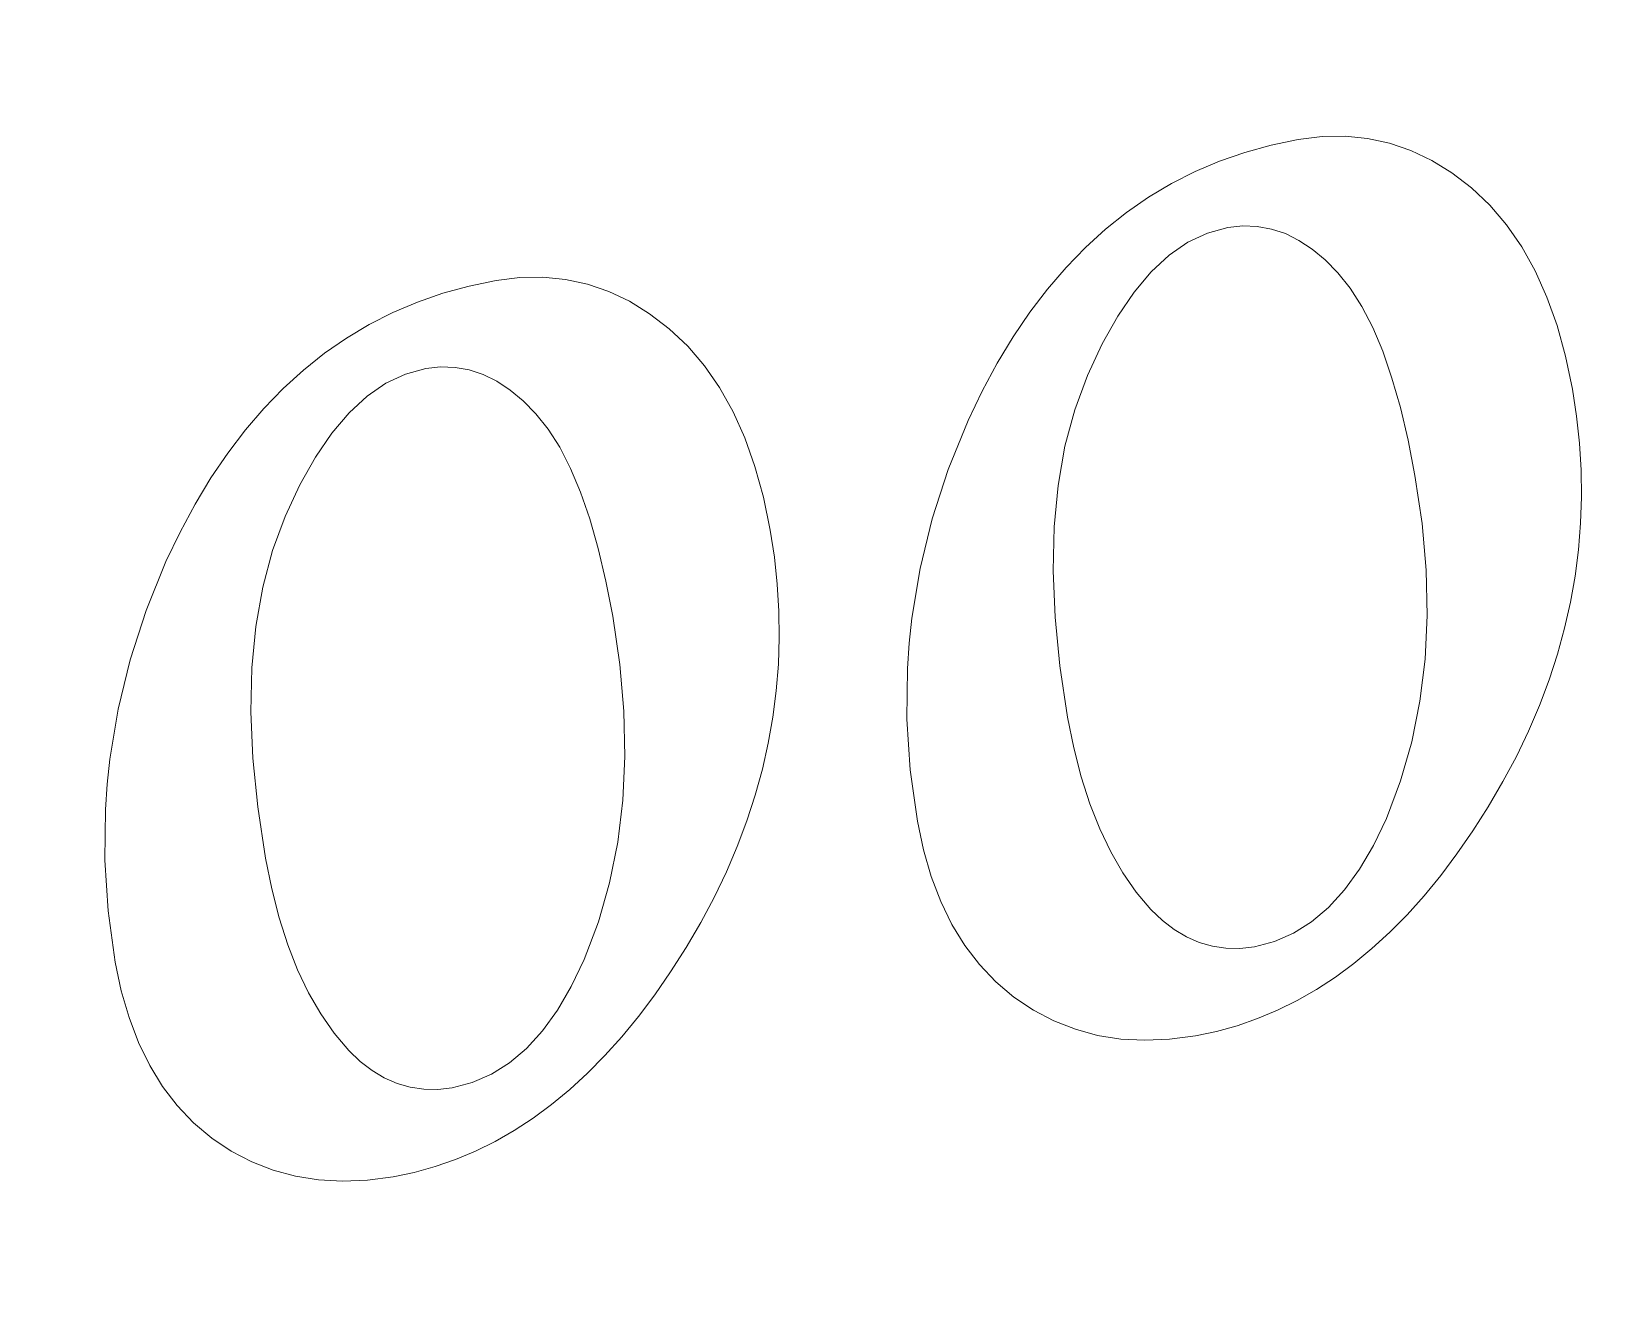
# Model space of a CAD drawing. Header units: millimetres. Extents: x -178 to 178, y -197 to 165.
# Drawn here: x 85.98 to 110.36, y 63.84 to 83.56 of the extents above; entities that cross this region are included whole.
import ezdxf

# ---------------------------------------------------------------- set-up
doc = ezdxf.new("R2010")
doc.units = ezdxf.units.MM
doc.header["$MEASUREMENT"] = 0
doc.layers.add('Calque_par_d_faut', color=7, linetype='Continuous')

msp = doc.modelspace()

# ---------------------------------------------------------------- linework, layer by layer
at = {"layer": 'Calque_par_d_faut', "color": 1, "lineweight": 9}
msp.add_open_spline([(-173.1455, 165.4772), (-174.4725, 165.4763), (-175.7447, 164.9484), (-176.6824, 164.0095), (-176.6824, 164.0095), (-177.6201, 163.0707), (-178.1464, 161.8041), (-178.1455, 160.4772), (-178.1455, 160.4772), (-178.1455, 160.4772), (-178.1455, -24.5228), (-178.1455, -24.5228), (-178.1455, -24.5228), (-178.1447, -25.8498), (-177.6168, -27.122), (-176.6779, -28.0597), (-176.6779, -28.0597), (-175.7391, -28.9974), (-174.4725, -29.5237), (-173.1455, -29.5228), (-173.1455, -29.5228), (-173.1455, -29.5228), (172.4975, -29.5228), (172.4975, -29.5228), (172.4975, -29.5228), (173.8245, -29.522), (175.0967, -28.9941), (176.0344, -28.0552), (176.0344, -28.0552), (176.9721, -27.1163), (177.4984, -25.8498), (177.4975, -24.5228), (177.4975, -24.5228), (177.4975, -24.5228), (177.4975, 71.9694), (177.4975, 71.9694), (177.4975, 71.9694), (177.4975, 71.9694), (177.4975, 79.9694), (177.4975, 79.9694), (177.4975, 79.9694), (177.4975, 79.9694), (177.4975, 160.4772), (177.4975, 160.4772), (177.4975, 160.4772), (177.4967, 161.8041), (176.9688, 163.0763), (176.0299, 164.014), (176.0299, 164.014), (175.0911, 164.9517), (173.8245, 165.478), (172.4975, 165.4772), (172.4975, 165.4772), (172.4975, 165.4772), (-173.1455, 165.4772), (-173.1455, 165.4772), (-173.1455, 165.4772), (-173.1455, 165.4772), (-173.1455, 165.4772), (-173.1455, 165.4772)], degree=3, knots=[0, 0, 0, 0, 0.0625, 0.0625, 0.0625, 0.0625, 0.125, 0.125, 0.125, 0.125, 0.1875, 0.1875, 0.1875, 0.1875, 0.25, 0.25, 0.25, 0.25, 0.3125, 0.3125, 0.3125, 0.3125, 0.375, 0.375, 0.375, 0.375, 0.4375, 0.4375, 0.4375, 0.4375, 0.5, 0.5, 0.5, 0.5, 0.5625, 0.5625, 0.5625, 0.5625, 0.625, 0.625, 0.625, 0.625, 0.6875, 0.6875, 0.6875, 0.6875, 0.75, 0.75, 0.75, 0.75, 0.8125, 0.8125, 0.8125, 0.8125, 0.875, 0.875, 0.875, 0.875, 1, 1, 1, 1], dxfattribs=at)
at = {"layer": 'Calque_par_d_faut', "color": 150, "lineweight": 9}
for points, knots in [([(159.0166, 157.1652), (159.8117, 157.1657), (160.5745, 156.8503), (161.1371, 156.2884), (161.1371, 156.2884), (161.6997, 155.7265), (162.0161, 154.9604), (162.0166, 154.1652), (162.0166, 154.1652), (162.0166, 154.1652), (162.0166, -18.2109), (162.0166, -18.2109), (162.0166, -18.2109), (162.0171, -19.006), (161.7017, -19.7688), (161.1398, -20.3314), (161.1398, -20.3314), (160.5779, -20.894), (159.8117, -21.2104), (159.0166, -21.2109), (159.0166, -21.2109), (159.0166, -21.2109), (38.413, -21.2109), (38.413, -21.2109), (38.413, -21.2109), (37.6179, -21.2114), (36.8551, -20.896), (36.2925, -20.3341), (36.2925, -20.3341), (35.7299, -19.7722), (35.4135, -19.006), (35.413, -18.2109), (35.413, -18.2109), (35.413, -18.2109), (35.413, 154.1652), (35.413, 154.1652), (35.413, 154.1652), (35.4125, 154.9604), (35.7279, 155.7231), (36.2898, 156.2857), (36.2898, 156.2857), (36.8517, 156.8484), (37.6179, 157.1647), (38.413, 157.1652), (38.413, 157.1652), (38.413, 157.1652), (159.0166, 157.1652), (159.0166, 157.1652), (159.0166, 157.1652), (159.0166, 157.1652), (159.0166, 157.1652), (159.0166, 157.1652)], [0, 0, 0, 0, 0.0714286, 0.0714286, 0.0714286, 0.0714286, 0.1428571, 0.1428571, 0.1428571, 0.1428571, 0.2142857, 0.2142857, 0.2142857, 0.2142857, 0.2857143, 0.2857143, 0.2857143, 0.2857143, 0.3571429, 0.3571429, 0.3571429, 0.3571429, 0.4285714, 0.4285714, 0.4285714, 0.4285714, 0.5, 0.5, 0.5, 0.5, 0.5714286, 0.5714286, 0.5714286, 0.5714286, 0.6428571, 0.6428571, 0.6428571, 0.6428571, 0.7142857, 0.7142857, 0.7142857, 0.7142857, 0.7857143, 0.7857143, 0.7857143, 0.7857143, 0.8571429, 0.8571429, 0.8571429, 0.8571429, 1, 1, 1, 1]), ([(137.3051, 67.9772), (137.3051, 89.29), (120.0277, 106.5674), (98.715, 106.5674), (98.715, 106.5674), (77.4022, 106.5674), (60.1247, 89.2901), (60.1247, 67.9773), (60.1247, 67.9773), (60.1246, 46.6645), (77.402, 29.387), (98.7148, 29.3869), (98.7148, 29.3869), (120.0275, 29.3868), (137.305, 46.6642), (137.3051, 67.977), (137.3051, 67.9771), (137.3051, 67.9771), (137.3051, 67.9772)], [0, 0, 0, 0, 0.2, 0.2, 0.2, 0.2, 0.4, 0.4, 0.4, 0.4, 0.6, 0.6, 0.6, 0.6, 1, 1, 1, 1.0002, 1.0002, 1.0002, 1.0002]), ([(135.0663, 67.9772), (135.0663, 88.0535), (118.7912, 104.3286), (98.7149, 104.3286), (98.7149, 104.3286), (78.6385, 104.3287), (62.3634, 88.0536), (62.3634, 67.9773), (62.3634, 67.9773), (62.3633, 47.9009), (78.6383, 31.6258), (98.7147, 31.6257), (98.7147, 31.6257), (118.791, 31.6256), (135.0662, 47.9006), (135.0663, 67.977), (135.0663, 67.9771), (135.0663, 67.9771), (135.0663, 67.9772)], [0, 0, 0, 0, 0.2, 0.2, 0.2, 0.2, 0.4, 0.4, 0.4, 0.4, 0.6, 0.6, 0.6, 0.6, 1, 1, 1, 1.0002, 1.0002, 1.0002, 1.0002]), ([(105.6919, 81.8777), (105.6919, 81.8777), (106.0607, 81.9233), (106.0607, 81.9233), (106.0607, 81.9233), (106.0607, 81.9233), (106.4202, 81.9291), (106.4202, 81.9291), (106.4202, 81.9291), (106.4202, 81.9291), (106.7706, 81.8949), (106.7706, 81.8949), (106.7706, 81.8949), (106.7706, 81.8949), (107.1118, 81.8209), (107.1118, 81.8209), (107.1118, 81.8209), (107.1118, 81.8209), (107.4439, 81.7069), (107.4439, 81.7069), (107.4439, 81.7069), (107.4439, 81.7069), (107.7667, 81.553), (107.7667, 81.553), (107.7667, 81.553), (107.7667, 81.553), (108.0803, 81.3593), (108.0803, 81.3593), (108.0803, 81.3593), (108.0803, 81.3593), (108.3848, 81.1256), (108.3848, 81.1256), (108.3848, 81.1256), (108.3848, 81.1256), (108.6717, 80.8547), (108.6717, 80.8547), (108.6717, 80.8547), (108.6717, 80.8547), (108.9328, 80.5493), (108.9328, 80.5493), (108.9328, 80.5493), (108.9328, 80.5493), (109.1681, 80.2094), (109.1681, 80.2094), (109.1681, 80.2094), (109.1681, 80.2094), (109.3775, 79.8351), (109.3775, 79.8351), (109.3775, 79.8351), (109.3775, 79.8351), (109.561, 79.4262), (109.561, 79.4262), (109.561, 79.4262), (109.561, 79.4262), (109.7187, 78.9829), (109.7187, 78.9829), (109.7187, 78.9829), (109.7187, 78.9829), (109.8505, 78.5051), (109.8505, 78.5051), (109.8505, 78.5051), (109.8505, 78.5051), (109.9565, 77.9927), (109.9565, 77.9927), (109.9565, 77.9927), (109.9565, 77.9927), (110.0211, 77.5709), (110.0211, 77.5709), (110.0211, 77.5709), (110.0211, 77.5709), (110.0662, 77.1512), (110.0662, 77.1512), (110.0662, 77.1512), (110.0662, 77.1512), (110.0917, 76.7335), (110.0917, 76.7335), (110.0917, 76.7335), (110.0917, 76.7335), (110.0977, 76.3179), (110.0977, 76.3179), (110.0977, 76.3179), (110.0977, 76.3179), (110.0842, 75.9045), (110.0842, 75.9045), (110.0842, 75.9045), (110.0842, 75.9045), (110.0512, 75.4931), (110.0512, 75.4931), (110.0512, 75.4931), (110.0512, 75.4931), (109.9987, 75.0838), (109.9987, 75.0838), (109.9987, 75.0838), (109.9987, 75.0838), (109.9267, 74.6766), (109.9267, 74.6766), (109.9267, 74.6766), (109.9267, 74.6766), (109.8351, 74.2715), (109.8351, 74.2715), (109.8351, 74.2715), (109.8351, 74.2715), (109.7241, 73.8685), (109.7241, 73.8685), (109.7241, 73.8685), (109.7241, 73.8685), (109.5935, 73.4676), (109.5935, 73.4676), (109.5935, 73.4676), (109.5935, 73.4676), (109.4434, 73.0688), (109.4434, 73.0688), (109.4434, 73.0688), (109.4434, 73.0688), (109.2738, 72.6721), (109.2738, 72.6721), (109.2738, 72.6721), (109.2738, 72.6721), (109.0847, 72.2775), (109.0847, 72.2775), (109.0847, 72.2775), (109.0847, 72.2775), (108.876, 71.8849), (108.876, 71.8849), (108.876, 71.8849), (108.876, 71.8849), (108.6479, 71.4945), (108.6479, 71.4945), (108.6479, 71.4945), (108.6479, 71.4945), (108.4067, 71.1173), (108.4067, 71.1173), (108.4067, 71.1173), (108.4067, 71.1173), (108.1597, 70.7606), (108.1597, 70.7606), (108.1597, 70.7606), (108.1597, 70.7606), (107.9069, 70.4246), (107.9069, 70.4246), (107.9069, 70.4246), (107.9069, 70.4246), (107.6483, 70.1091), (107.6483, 70.1091), (107.6483, 70.1091), (107.6483, 70.1091), (107.3838, 69.8142), (107.3838, 69.8142), (107.3838, 69.8142), (107.3838, 69.8142), (107.1136, 69.5399), (107.1136, 69.5399), (107.1136, 69.5399), (107.1136, 69.5399), (106.8375, 69.2862), (106.8375, 69.2862), (106.8375, 69.2862), (106.8375, 69.2862), (106.5555, 69.053), (106.5555, 69.053), (106.5555, 69.053), (106.5555, 69.053), (106.2678, 68.8404), (106.2678, 68.8404), (106.2678, 68.8404), (106.2678, 68.8404), (105.9742, 68.6484), (105.9742, 68.6484), (105.9742, 68.6484), (105.9742, 68.6484), (105.6748, 68.477), (105.6748, 68.477), (105.6748, 68.477), (105.6748, 68.477), (105.3695, 68.3262), (105.3695, 68.3262), (105.3695, 68.3262), (105.3695, 68.3262), (105.0585, 68.1959), (105.0585, 68.1959), (105.0585, 68.1959), (105.0585, 68.1959), (104.7416, 68.0862), (104.7416, 68.0862), (104.7416, 68.0862), (104.7416, 68.0862), (104.4189, 67.9971), (104.4189, 67.9971), (104.4189, 67.9971), (104.4189, 67.9971), (104.0903, 67.9285), (104.0903, 67.9285), (104.0903, 67.9285), (104.0903, 67.9285), (103.6895, 67.8753), (103.6895, 67.8753), (103.6895, 67.8753), (103.6895, 67.8753), (103.3023, 67.8588), (103.3023, 67.8588), (103.3023, 67.8588), (103.3023, 67.8588), (102.9289, 67.879), (102.9289, 67.879), (102.9289, 67.879), (102.9289, 67.879), (102.569, 67.9361), (102.569, 67.9361), (102.569, 67.9361), (102.569, 67.9361), (102.2229, 68.0299), (102.2229, 68.0299), (102.2229, 68.0299), (102.2229, 68.0299), (101.8904, 68.1605), (101.8904, 68.1605), (101.8904, 68.1605), (101.8904, 68.1605), (101.5716, 68.3278), (101.5716, 68.3278), (101.5716, 68.3278), (101.5716, 68.3278), (101.2664, 68.5319), (101.2664, 68.5319), (101.2664, 68.5319), (101.2664, 68.5319), (100.9853, 68.7699), (100.9853, 68.7699), (100.9853, 68.7699), (100.9853, 68.7699), (100.7308, 69.0377), (100.7308, 69.0377), (100.7308, 69.0377), (100.7308, 69.0377), (100.503, 69.3352), (100.503, 69.3352), (100.503, 69.3352), (100.503, 69.3352), (100.3019, 69.6624), (100.3019, 69.6624), (100.3019, 69.6624), (100.3019, 69.6624), (100.1275, 70.0193), (100.1275, 70.0193), (100.1275, 70.0193), (100.1275, 70.0193), (99.9797, 70.406), (99.9797, 70.406), (99.9797, 70.406), (99.9797, 70.406), (99.8587, 70.8224), (99.8587, 70.8224), (99.8587, 70.8224), (99.8587, 70.8224), (99.7643, 71.2685), (99.7643, 71.2685), (99.7643, 71.2685), (99.7643, 71.2685), (99.6536, 72.066), (99.6536, 72.066), (99.6536, 72.066), (99.6536, 72.066), (99.6028, 72.8583), (99.6028, 72.8583), (99.6028, 72.8583), (99.6028, 72.8583), (99.6117, 73.6453), (99.6117, 73.6453), (99.6117, 73.6453), (99.6117, 73.6453), (99.6386, 74.0369), (99.6386, 74.0369), (99.6386, 74.0369), (99.6386, 74.0369), (99.6805, 74.4272), (99.6805, 74.4272), (99.6805, 74.4272), (99.6805, 74.4272), (99.8091, 75.2039), (99.8091, 75.2039), (99.8091, 75.2039), (99.8091, 75.2039), (99.9975, 75.9754), (99.9975, 75.9754), (99.9975, 75.9754), (99.9975, 75.9754), (100.2458, 76.7417), (100.2458, 76.7417), (100.2458, 76.7417), (100.2458, 76.7417), (100.5539, 77.5027), (100.5539, 77.5027), (100.5539, 77.5027), (100.5539, 77.5027), (100.7742, 77.9619), (100.7742, 77.9619), (100.7742, 77.9619), (100.7742, 77.9619), (101.008, 78.3963), (101.008, 78.3963), (101.008, 78.3963), (101.008, 78.3963), (101.2553, 78.8059), (101.2553, 78.8059), (101.2553, 78.8059), (101.2553, 78.8059), (101.5159, 79.1908), (101.5159, 79.1908), (101.5159, 79.1908), (101.5159, 79.1908), (101.79, 79.5509), (101.79, 79.5509), (101.79, 79.5509), (101.79, 79.5509), (102.0776, 79.8862), (102.0776, 79.8862), (102.0776, 79.8862), (102.0776, 79.8862), (102.3786, 80.1968), (102.3786, 80.1968), (102.3786, 80.1968), (102.3786, 80.1968), (102.693, 80.4826), (102.693, 80.4826), (102.693, 80.4826), (102.693, 80.4826), (103.0208, 80.7437), (103.0208, 80.7437), (103.0208, 80.7437), (103.0208, 80.7437), (103.3621, 80.98), (103.3621, 80.98), (103.3621, 80.98), (103.3621, 80.98), (103.7168, 81.1915), (103.7168, 81.1915), (103.7168, 81.1915), (103.7168, 81.1915), (104.085, 81.3783), (104.085, 81.3783), (104.085, 81.3783), (104.085, 81.3783), (104.4665, 81.5403), (104.4665, 81.5403), (104.4665, 81.5403), (104.4665, 81.5403), (104.8616, 81.6775), (104.8616, 81.6775), (104.8616, 81.6775), (104.8616, 81.6775), (105.27, 81.79), (105.27, 81.79), (105.27, 81.79), (105.27, 81.79), (105.6919, 81.8777), (105.6919, 81.8777), (105.6919, 81.8777), (105.6919, 81.8777), (105.6919, 81.8777), (105.6919, 81.8777)], [0, 0, 0, 0, 0.010989, 0.010989, 0.010989, 0.010989, 0.021978, 0.021978, 0.021978, 0.021978, 0.032967, 0.032967, 0.032967, 0.032967, 0.043956, 0.043956, 0.043956, 0.043956, 0.0549451, 0.0549451, 0.0549451, 0.0549451, 0.0659341, 0.0659341, 0.0659341, 0.0659341, 0.0769231, 0.0769231, 0.0769231, 0.0769231, 0.0879121, 0.0879121, 0.0879121, 0.0879121, 0.0989011, 0.0989011, 0.0989011, 0.0989011, 0.1098901, 0.1098901, 0.1098901, 0.1098901, 0.1208791, 0.1208791, 0.1208791, 0.1208791, 0.1318681, 0.1318681, 0.1318681, 0.1318681, 0.1428571, 0.1428571, 0.1428571, 0.1428571, 0.1538462, 0.1538462, 0.1538462, 0.1538462, 0.1648352, 0.1648352, 0.1648352, 0.1648352, 0.1758242, 0.1758242, 0.1758242, 0.1758242, 0.1868132, 0.1868132, 0.1868132, 0.1868132, 0.1978022, 0.1978022, 0.1978022, 0.1978022, 0.2087912, 0.2087912, 0.2087912, 0.2087912, 0.2197802, 0.2197802, 0.2197802, 0.2197802, 0.2307692, 0.2307692, 0.2307692, 0.2307692, 0.2417582, 0.2417582, 0.2417582, 0.2417582, 0.2527473, 0.2527473, 0.2527473, 0.2527473, 0.2637363, 0.2637363, 0.2637363, 0.2637363, 0.2747253, 0.2747253, 0.2747253, 0.2747253, 0.2857143, 0.2857143, 0.2857143, 0.2857143, 0.2967033, 0.2967033, 0.2967033, 0.2967033, 0.3076923, 0.3076923, 0.3076923, 0.3076923, 0.3186813, 0.3186813, 0.3186813, 0.3186813, 0.3296703, 0.3296703, 0.3296703, 0.3296703, 0.3406593, 0.3406593, 0.3406593, 0.3406593, 0.3516484, 0.3516484, 0.3516484, 0.3516484, 0.3626374, 0.3626374, 0.3626374, 0.3626374, 0.3736264, 0.3736264, 0.3736264, 0.3736264, 0.3846154, 0.3846154, 0.3846154, 0.3846154, 0.3956044, 0.3956044, 0.3956044, 0.3956044, 0.4065934, 0.4065934, 0.4065934, 0.4065934, 0.4175824, 0.4175824, 0.4175824, 0.4175824, 0.4285714, 0.4285714, 0.4285714, 0.4285714, 0.4395604, 0.4395604, 0.4395604, 0.4395604, 0.4505495, 0.4505495, 0.4505495, 0.4505495, 0.4615385, 0.4615385, 0.4615385, 0.4615385, 0.4725275, 0.4725275, 0.4725275, 0.4725275, 0.4835165, 0.4835165, 0.4835165, 0.4835165, 0.4945055, 0.4945055, 0.4945055, 0.4945055, 0.5054945, 0.5054945, 0.5054945, 0.5054945, 0.5164835, 0.5164835, 0.5164835, 0.5164835, 0.5274725, 0.5274725, 0.5274725, 0.5274725, 0.5384615, 0.5384615, 0.5384615, 0.5384615, 0.5494505, 0.5494505, 0.5494505, 0.5494505, 0.5604396, 0.5604396, 0.5604396, 0.5604396, 0.5714286, 0.5714286, 0.5714286, 0.5714286, 0.5824176, 0.5824176, 0.5824176, 0.5824176, 0.5934066, 0.5934066, 0.5934066, 0.5934066, 0.6043956, 0.6043956, 0.6043956, 0.6043956, 0.6153846, 0.6153846, 0.6153846, 0.6153846, 0.6263736, 0.6263736, 0.6263736, 0.6263736, 0.6373626, 0.6373626, 0.6373626, 0.6373626, 0.6483516, 0.6483516, 0.6483516, 0.6483516, 0.6593407, 0.6593407, 0.6593407, 0.6593407, 0.6703297, 0.6703297, 0.6703297, 0.6703297, 0.6813187, 0.6813187, 0.6813187, 0.6813187, 0.6923077, 0.6923077, 0.6923077, 0.6923077, 0.7032967, 0.7032967, 0.7032967, 0.7032967, 0.7142857, 0.7142857, 0.7142857, 0.7142857, 0.7252747, 0.7252747, 0.7252747, 0.7252747, 0.7362637, 0.7362637, 0.7362637, 0.7362637, 0.7472527, 0.7472527, 0.7472527, 0.7472527, 0.7582418, 0.7582418, 0.7582418, 0.7582418, 0.7692308, 0.7692308, 0.7692308, 0.7692308, 0.7802198, 0.7802198, 0.7802198, 0.7802198, 0.7912088, 0.7912088, 0.7912088, 0.7912088, 0.8021978, 0.8021978, 0.8021978, 0.8021978, 0.8131868, 0.8131868, 0.8131868, 0.8131868, 0.8241758, 0.8241758, 0.8241758, 0.8241758, 0.8351648, 0.8351648, 0.8351648, 0.8351648, 0.8461538, 0.8461538, 0.8461538, 0.8461538, 0.8571429, 0.8571429, 0.8571429, 0.8571429, 0.8681319, 0.8681319, 0.8681319, 0.8681319, 0.8791209, 0.8791209, 0.8791209, 0.8791209, 0.8901099, 0.8901099, 0.8901099, 0.8901099, 0.9010989, 0.9010989, 0.9010989, 0.9010989, 0.9120879, 0.9120879, 0.9120879, 0.9120879, 0.9230769, 0.9230769, 0.9230769, 0.9230769, 0.9340659, 0.9340659, 0.9340659, 0.9340659, 0.9450549, 0.9450549, 0.9450549, 0.9450549, 0.956044, 0.956044, 0.956044, 0.956044, 0.967033, 0.967033, 0.967033, 0.967033, 0.978022, 0.978022, 0.978022, 0.978022, 1, 1, 1, 1]), ([(104.5974, 80.5071), (104.5974, 80.5071), (104.2799, 80.4213), (104.2799, 80.4213), (104.2799, 80.4213), (104.2799, 80.4213), (103.975, 80.2779), (103.975, 80.2779), (103.975, 80.2779), (103.975, 80.2779), (103.6826, 80.0768), (103.6826, 80.0768), (103.6826, 80.0768), (103.6826, 80.0768), (103.4028, 79.818), (103.4028, 79.818), (103.4028, 79.818), (103.4028, 79.818), (103.1357, 79.5015), (103.1357, 79.5015), (103.1357, 79.5015), (103.1357, 79.5015), (102.8811, 79.1273), (102.8811, 79.1273), (102.8811, 79.1273), (102.8811, 79.1273), (102.6391, 78.6955), (102.6391, 78.6955), (102.6391, 78.6955), (102.6391, 78.6955), (102.4097, 78.206), (102.4097, 78.206), (102.4097, 78.206), (102.4097, 78.206), (102.2125, 77.6732), (102.2125, 77.6732), (102.2125, 77.6732), (102.2125, 77.6732), (102.0606, 77.1028), (102.0606, 77.1028), (102.0606, 77.1028), (102.0606, 77.1028), (101.9542, 76.4948), (101.9542, 76.4948), (101.9542, 76.4948), (101.9542, 76.4948), (101.8931, 75.849), (101.8931, 75.849), (101.8931, 75.849), (101.8931, 75.849), (101.8775, 75.1656), (101.8775, 75.1656), (101.8775, 75.1656), (101.8775, 75.1656), (101.9073, 74.4445), (101.9073, 74.4445), (101.9073, 74.4445), (101.9073, 74.4445), (101.9825, 73.6857), (101.9825, 73.6857), (101.9825, 73.6857), (101.9825, 73.6857), (102.1031, 72.8892), (102.1031, 72.8892), (102.1031, 72.8892), (102.1031, 72.8892), (102.1995, 72.4091), (102.1995, 72.4091), (102.1995, 72.4091), (102.1995, 72.4091), (102.3146, 71.9593), (102.3146, 71.9593), (102.3146, 71.9593), (102.3146, 71.9593), (102.4485, 71.5397), (102.4485, 71.5397), (102.4485, 71.5397), (102.4485, 71.5397), (102.6011, 71.1505), (102.6011, 71.1505), (102.6011, 71.1505), (102.6011, 71.1505), (102.7724, 70.7915), (102.7724, 70.7915), (102.7724, 70.7915), (102.7724, 70.7915), (102.9625, 70.4629), (102.9625, 70.4629), (102.9625, 70.4629), (102.9625, 70.4629), (103.1713, 70.1645), (103.1713, 70.1645), (103.1713, 70.1645), (103.1713, 70.1645), (103.3988, 69.8964), (103.3988, 69.8964), (103.3988, 69.8964), (103.3988, 69.8964), (103.5762, 69.7251), (103.5762, 69.7251), (103.5762, 69.7251), (103.5762, 69.7251), (103.7604, 69.582), (103.7604, 69.582), (103.7604, 69.582), (103.7604, 69.582), (103.9515, 69.467), (103.9515, 69.467), (103.9515, 69.467), (103.9515, 69.467), (104.1494, 69.3803), (104.1494, 69.3803), (104.1494, 69.3803), (104.1494, 69.3803), (104.3541, 69.3218), (104.3541, 69.3218), (104.3541, 69.3218), (104.3541, 69.3218), (104.5656, 69.2914), (104.5656, 69.2914), (104.5656, 69.2914), (104.5656, 69.2914), (104.7839, 69.2893), (104.7839, 69.2893), (104.7839, 69.2893), (104.7839, 69.2893), (105.0091, 69.3154), (105.0091, 69.3154), (105.0091, 69.3154), (105.0091, 69.3154), (105.3212, 69.3958), (105.3212, 69.3958), (105.3212, 69.3958), (105.3212, 69.3958), (105.6175, 69.5244), (105.6175, 69.5244), (105.6175, 69.5244), (105.6175, 69.5244), (105.8979, 69.7013), (105.8979, 69.7013), (105.8979, 69.7013), (105.8979, 69.7013), (106.1624, 69.9265), (106.1624, 69.9265), (106.1624, 69.9265), (106.1624, 69.9265), (106.4111, 70.2), (106.4111, 70.2), (106.4111, 70.2), (106.4111, 70.2), (106.644, 70.5217), (106.644, 70.5217), (106.644, 70.5217), (106.644, 70.5217), (106.861, 70.8918), (106.861, 70.8918), (106.861, 70.8918), (106.861, 70.8918), (107.0622, 71.31), (107.0622, 71.31), (107.0622, 71.31), (107.0622, 71.31), (107.2834, 71.8951), (107.2834, 71.8951), (107.2834, 71.8951), (107.2834, 71.8951), (107.4572, 72.5037), (107.4572, 72.5037), (107.4572, 72.5037), (107.4572, 72.5037), (107.5837, 73.1359), (107.5837, 73.1359), (107.5837, 73.1359), (107.5837, 73.1359), (107.6629, 73.7917), (107.6629, 73.7917), (107.6629, 73.7917), (107.6629, 73.7917), (107.6947, 74.4711), (107.6947, 74.4711), (107.6947, 74.4711), (107.6947, 74.4711), (107.6791, 75.1741), (107.6791, 75.1741), (107.6791, 75.1741), (107.6791, 75.1741), (107.6162, 75.9007), (107.6162, 75.9007), (107.6162, 75.9007), (107.6162, 75.9007), (107.506, 76.6509), (107.506, 76.6509), (107.506, 76.6509), (107.506, 76.6509), (107.3994, 77.2002), (107.3994, 77.2002), (107.3994, 77.2002), (107.3994, 77.2002), (107.2805, 77.705), (107.2805, 77.705), (107.2805, 77.705), (107.2805, 77.705), (107.1492, 78.1656), (107.1492, 78.1656), (107.1492, 78.1656), (107.1492, 78.1656), (107.0056, 78.5817), (107.0056, 78.5817), (107.0056, 78.5817), (107.0056, 78.5817), (106.8497, 78.9534), (106.8497, 78.9534), (106.8497, 78.9534), (106.8497, 78.9534), (106.6815, 79.2807), (106.6815, 79.2807), (106.6815, 79.2807), (106.6815, 79.2807), (106.5009, 79.5637), (106.5009, 79.5637), (106.5009, 79.5637), (106.5009, 79.5637), (106.308, 79.8023), (106.308, 79.8023), (106.308, 79.8023), (106.308, 79.8023), (106.1104, 80.0032), (106.1104, 80.0032), (106.1104, 80.0032), (106.1104, 80.0032), (105.9082, 80.1719), (105.9082, 80.1719), (105.9082, 80.1719), (105.9082, 80.1719), (105.7014, 80.3083), (105.7014, 80.3083), (105.7014, 80.3083), (105.7014, 80.3083), (105.4899, 80.4126), (105.4899, 80.4126), (105.4899, 80.4126), (105.4899, 80.4126), (105.2737, 80.4845), (105.2737, 80.4845), (105.2737, 80.4845), (105.2737, 80.4845), (105.0529, 80.5243), (105.0529, 80.5243), (105.0529, 80.5243), (105.0529, 80.5243), (104.8275, 80.5318), (104.8275, 80.5318), (104.8275, 80.5318), (104.8275, 80.5318), (104.5974, 80.5071), (104.5974, 80.5071), (104.5974, 80.5071), (104.5974, 80.5071), (104.5974, 80.5071), (104.5974, 80.5071)], [0, 0, 0, 0, 0.0151515, 0.0151515, 0.0151515, 0.0151515, 0.030303, 0.030303, 0.030303, 0.030303, 0.0454545, 0.0454545, 0.0454545, 0.0454545, 0.0606061, 0.0606061, 0.0606061, 0.0606061, 0.0757576, 0.0757576, 0.0757576, 0.0757576, 0.0909091, 0.0909091, 0.0909091, 0.0909091, 0.1060606, 0.1060606, 0.1060606, 0.1060606, 0.1212121, 0.1212121, 0.1212121, 0.1212121, 0.1363636, 0.1363636, 0.1363636, 0.1363636, 0.1515152, 0.1515152, 0.1515152, 0.1515152, 0.1666667, 0.1666667, 0.1666667, 0.1666667, 0.1818182, 0.1818182, 0.1818182, 0.1818182, 0.1969697, 0.1969697, 0.1969697, 0.1969697, 0.2121212, 0.2121212, 0.2121212, 0.2121212, 0.2272727, 0.2272727, 0.2272727, 0.2272727, 0.2424242, 0.2424242, 0.2424242, 0.2424242, 0.2575758, 0.2575758, 0.2575758, 0.2575758, 0.2727273, 0.2727273, 0.2727273, 0.2727273, 0.2878788, 0.2878788, 0.2878788, 0.2878788, 0.3030303, 0.3030303, 0.3030303, 0.3030303, 0.3181818, 0.3181818, 0.3181818, 0.3181818, 0.3333333, 0.3333333, 0.3333333, 0.3333333, 0.3484848, 0.3484848, 0.3484848, 0.3484848, 0.3636364, 0.3636364, 0.3636364, 0.3636364, 0.3787879, 0.3787879, 0.3787879, 0.3787879, 0.3939394, 0.3939394, 0.3939394, 0.3939394, 0.4090909, 0.4090909, 0.4090909, 0.4090909, 0.4242424, 0.4242424, 0.4242424, 0.4242424, 0.4393939, 0.4393939, 0.4393939, 0.4393939, 0.4545455, 0.4545455, 0.4545455, 0.4545455, 0.469697, 0.469697, 0.469697, 0.469697, 0.4848485, 0.4848485, 0.4848485, 0.4848485, 0.5, 0.5, 0.5, 0.5, 0.5151515, 0.5151515, 0.5151515, 0.5151515, 0.530303, 0.530303, 0.530303, 0.530303, 0.5454545, 0.5454545, 0.5454545, 0.5454545, 0.5606061, 0.5606061, 0.5606061, 0.5606061, 0.5757576, 0.5757576, 0.5757576, 0.5757576, 0.5909091, 0.5909091, 0.5909091, 0.5909091, 0.6060606, 0.6060606, 0.6060606, 0.6060606, 0.6212121, 0.6212121, 0.6212121, 0.6212121, 0.6363636, 0.6363636, 0.6363636, 0.6363636, 0.6515152, 0.6515152, 0.6515152, 0.6515152, 0.6666667, 0.6666667, 0.6666667, 0.6666667, 0.6818182, 0.6818182, 0.6818182, 0.6818182, 0.6969697, 0.6969697, 0.6969697, 0.6969697, 0.7121212, 0.7121212, 0.7121212, 0.7121212, 0.7272727, 0.7272727, 0.7272727, 0.7272727, 0.7424242, 0.7424242, 0.7424242, 0.7424242, 0.7575758, 0.7575758, 0.7575758, 0.7575758, 0.7727273, 0.7727273, 0.7727273, 0.7727273, 0.7878788, 0.7878788, 0.7878788, 0.7878788, 0.8030303, 0.8030303, 0.8030303, 0.8030303, 0.8181818, 0.8181818, 0.8181818, 0.8181818, 0.8333333, 0.8333333, 0.8333333, 0.8333333, 0.8484848, 0.8484848, 0.8484848, 0.8484848, 0.8636364, 0.8636364, 0.8636364, 0.8636364, 0.8787879, 0.8787879, 0.8787879, 0.8787879, 0.8939394, 0.8939394, 0.8939394, 0.8939394, 0.9090909, 0.9090909, 0.9090909, 0.9090909, 0.9242424, 0.9242424, 0.9242424, 0.9242424, 0.9393939, 0.9393939, 0.9393939, 0.9393939, 0.9545455, 0.9545455, 0.9545455, 0.9545455, 0.969697, 0.969697, 0.969697, 0.969697, 1, 1, 1, 1]), ([(93.211, 79.6841), (93.211, 79.6841), (93.5797, 79.7298), (93.5797, 79.7298), (93.5797, 79.7298), (93.5797, 79.7298), (93.9393, 79.7355), (93.9393, 79.7355), (93.9393, 79.7355), (93.9393, 79.7355), (94.2897, 79.7014), (94.2897, 79.7014), (94.2897, 79.7014), (94.2897, 79.7014), (94.6309, 79.6273), (94.6309, 79.6273), (94.6309, 79.6273), (94.6309, 79.6273), (94.9629, 79.5134), (94.9629, 79.5134), (94.9629, 79.5134), (94.9629, 79.5134), (95.2858, 79.3595), (95.2858, 79.3595), (95.2858, 79.3595), (95.2858, 79.3595), (95.5994, 79.1657), (95.5994, 79.1657), (95.5994, 79.1657), (95.5994, 79.1657), (95.9039, 78.932), (95.9039, 78.932), (95.9039, 78.932), (95.9039, 78.932), (96.1908, 78.6611), (96.1908, 78.6611), (96.1908, 78.6611), (96.1908, 78.6611), (96.4519, 78.3558), (96.4519, 78.3558), (96.4519, 78.3558), (96.4519, 78.3558), (96.6871, 78.0159), (96.6871, 78.0159), (96.6871, 78.0159), (96.6871, 78.0159), (96.8965, 77.6415), (96.8965, 77.6415), (96.8965, 77.6415), (96.8965, 77.6415), (97.0801, 77.2327), (97.0801, 77.2327), (97.0801, 77.2327), (97.0801, 77.2327), (97.2378, 76.7894), (97.2378, 76.7894), (97.2378, 76.7894), (97.2378, 76.7894), (97.3696, 76.3115), (97.3696, 76.3115), (97.3696, 76.3115), (97.3696, 76.3115), (97.4756, 75.7992), (97.4756, 75.7992), (97.4756, 75.7992), (97.4756, 75.7992), (97.5402, 75.3774), (97.5402, 75.3774), (97.5402, 75.3774), (97.5402, 75.3774), (97.5852, 74.9576), (97.5852, 74.9576), (97.5852, 74.9576), (97.5852, 74.9576), (97.6108, 74.54), (97.6108, 74.54), (97.6108, 74.54), (97.6108, 74.54), (97.6168, 74.1244), (97.6168, 74.1244), (97.6168, 74.1244), (97.6168, 74.1244), (97.6033, 73.7109), (97.6033, 73.7109), (97.6033, 73.7109), (97.6033, 73.7109), (97.5703, 73.2996), (97.5703, 73.2996), (97.5703, 73.2996), (97.5703, 73.2996), (97.5178, 72.8903), (97.5178, 72.8903), (97.5178, 72.8903), (97.5178, 72.8903), (97.4457, 72.4831), (97.4457, 72.4831), (97.4457, 72.4831), (97.4457, 72.4831), (97.3542, 72.078), (97.3542, 72.078), (97.3542, 72.078), (97.3542, 72.078), (97.2431, 71.675), (97.2431, 71.675), (97.2431, 71.675), (97.2431, 71.675), (97.1125, 71.2741), (97.1125, 71.2741), (97.1125, 71.2741), (97.1125, 71.2741), (96.9625, 70.8753), (96.9625, 70.8753), (96.9625, 70.8753), (96.9625, 70.8753), (96.7928, 70.4785), (96.7928, 70.4785), (96.7928, 70.4785), (96.7928, 70.4785), (96.6037, 70.0839), (96.6037, 70.0839), (96.6037, 70.0839), (96.6037, 70.0839), (96.3951, 69.6914), (96.3951, 69.6914), (96.3951, 69.6914), (96.3951, 69.6914), (96.1669, 69.3009), (96.1669, 69.3009), (96.1669, 69.3009), (96.1669, 69.3009), (95.9258, 68.9237), (95.9258, 68.9237), (95.9258, 68.9237), (95.9258, 68.9237), (95.6788, 68.5671), (95.6788, 68.5671), (95.6788, 68.5671), (95.6788, 68.5671), (95.426, 68.2311), (95.426, 68.2311), (95.426, 68.2311), (95.426, 68.2311), (95.1674, 67.9156), (95.1674, 67.9156), (95.1674, 67.9156), (95.1674, 67.9156), (94.9029, 67.6207), (94.9029, 67.6207), (94.9029, 67.6207), (94.9029, 67.6207), (94.6326, 67.3464), (94.6326, 67.3464), (94.6326, 67.3464), (94.6326, 67.3464), (94.3565, 67.0926), (94.3565, 67.0926), (94.3565, 67.0926), (94.3565, 67.0926), (94.0746, 66.8595), (94.0746, 66.8595), (94.0746, 66.8595), (94.0746, 66.8595), (93.7868, 66.6469), (93.7868, 66.6469), (93.7868, 66.6469), (93.7868, 66.6469), (93.4932, 66.4549), (93.4932, 66.4549), (93.4932, 66.4549), (93.4932, 66.4549), (93.1938, 66.2835), (93.1938, 66.2835), (93.1938, 66.2835), (93.1938, 66.2835), (92.8886, 66.1326), (92.8886, 66.1326), (92.8886, 66.1326), (92.8886, 66.1326), (92.5775, 66.0023), (92.5775, 66.0023), (92.5775, 66.0023), (92.5775, 66.0023), (92.2606, 65.8926), (92.2606, 65.8926), (92.2606, 65.8926), (92.2606, 65.8926), (91.9379, 65.8035), (91.9379, 65.8035), (91.9379, 65.8035), (91.9379, 65.8035), (91.6094, 65.735), (91.6094, 65.735), (91.6094, 65.735), (91.6094, 65.735), (91.2086, 65.6817), (91.2086, 65.6817), (91.2086, 65.6817), (91.2086, 65.6817), (90.8214, 65.6652), (90.8214, 65.6652), (90.8214, 65.6652), (90.8214, 65.6652), (90.4479, 65.6855), (90.4479, 65.6855), (90.4479, 65.6855), (90.4479, 65.6855), (90.0881, 65.7425), (90.0881, 65.7425), (90.0881, 65.7425), (90.0881, 65.7425), (89.742, 65.8363), (89.742, 65.8363), (89.742, 65.8363), (89.742, 65.8363), (89.4095, 65.9669), (89.4095, 65.9669), (89.4095, 65.9669), (89.4095, 65.9669), (89.0907, 66.1343), (89.0907, 66.1343), (89.0907, 66.1343), (89.0907, 66.1343), (88.7855, 66.3384), (88.7855, 66.3384), (88.7855, 66.3384), (88.7855, 66.3384), (88.5043, 66.5764), (88.5043, 66.5764), (88.5043, 66.5764), (88.5043, 66.5764), (88.2499, 66.8442), (88.2499, 66.8442), (88.2499, 66.8442), (88.2499, 66.8442), (88.0221, 67.1416), (88.0221, 67.1416), (88.0221, 67.1416), (88.0221, 67.1416), (87.821, 67.4689), (87.821, 67.4689), (87.821, 67.4689), (87.821, 67.4689), (87.6465, 67.8258), (87.6465, 67.8258), (87.6465, 67.8258), (87.6465, 67.8258), (87.4988, 68.2125), (87.4988, 68.2125), (87.4988, 68.2125), (87.4988, 68.2125), (87.3778, 68.6289), (87.3778, 68.6289), (87.3778, 68.6289), (87.3778, 68.6289), (87.2834, 69.075), (87.2834, 69.075), (87.2834, 69.075), (87.2834, 69.075), (87.1727, 69.8724), (87.1727, 69.8724), (87.1727, 69.8724), (87.1727, 69.8724), (87.1218, 70.6647), (87.1218, 70.6647), (87.1218, 70.6647), (87.1218, 70.6647), (87.1308, 71.4518), (87.1308, 71.4518), (87.1308, 71.4518), (87.1308, 71.4518), (87.1577, 71.8434), (87.1577, 71.8434), (87.1577, 71.8434), (87.1577, 71.8434), (87.1996, 72.2337), (87.1996, 72.2337), (87.1996, 72.2337), (87.1996, 72.2337), (87.3282, 73.0103), (87.3282, 73.0103), (87.3282, 73.0103), (87.3282, 73.0103), (87.5166, 73.7818), (87.5166, 73.7818), (87.5166, 73.7818), (87.5166, 73.7818), (87.7648, 74.5481), (87.7648, 74.5481), (87.7648, 74.5481), (87.7648, 74.5481), (88.0729, 75.3092), (88.0729, 75.3092), (88.0729, 75.3092), (88.0729, 75.3092), (88.2933, 75.7684), (88.2933, 75.7684), (88.2933, 75.7684), (88.2933, 75.7684), (88.5271, 76.2028), (88.5271, 76.2028), (88.5271, 76.2028), (88.5271, 76.2028), (88.7743, 76.6124), (88.7743, 76.6124), (88.7743, 76.6124), (88.7743, 76.6124), (89.035, 76.9972), (89.035, 76.9972), (89.035, 76.9972), (89.035, 76.9972), (89.3091, 77.3574), (89.3091, 77.3574), (89.3091, 77.3574), (89.3091, 77.3574), (89.5966, 77.6927), (89.5966, 77.6927), (89.5966, 77.6927), (89.5966, 77.6927), (89.8976, 78.0033), (89.8976, 78.0033), (89.8976, 78.0033), (89.8976, 78.0033), (90.212, 78.2891), (90.212, 78.2891), (90.212, 78.2891), (90.212, 78.2891), (90.5399, 78.5501), (90.5399, 78.5501), (90.5399, 78.5501), (90.5399, 78.5501), (90.8812, 78.7864), (90.8812, 78.7864), (90.8812, 78.7864), (90.8812, 78.7864), (91.2359, 78.9979), (91.2359, 78.9979), (91.2359, 78.9979), (91.2359, 78.9979), (91.604, 79.1847), (91.604, 79.1847), (91.604, 79.1847), (91.604, 79.1847), (91.9856, 79.3467), (91.9856, 79.3467), (91.9856, 79.3467), (91.9856, 79.3467), (92.3806, 79.4839), (92.3806, 79.4839), (92.3806, 79.4839), (92.3806, 79.4839), (92.7891, 79.5964), (92.7891, 79.5964), (92.7891, 79.5964), (92.7891, 79.5964), (93.211, 79.6841), (93.211, 79.6841), (93.211, 79.6841), (93.211, 79.6841), (93.211, 79.6841), (93.211, 79.6841)], [0, 0, 0, 0, 0.010989, 0.010989, 0.010989, 0.010989, 0.021978, 0.021978, 0.021978, 0.021978, 0.032967, 0.032967, 0.032967, 0.032967, 0.043956, 0.043956, 0.043956, 0.043956, 0.0549451, 0.0549451, 0.0549451, 0.0549451, 0.0659341, 0.0659341, 0.0659341, 0.0659341, 0.0769231, 0.0769231, 0.0769231, 0.0769231, 0.0879121, 0.0879121, 0.0879121, 0.0879121, 0.0989011, 0.0989011, 0.0989011, 0.0989011, 0.1098901, 0.1098901, 0.1098901, 0.1098901, 0.1208791, 0.1208791, 0.1208791, 0.1208791, 0.1318681, 0.1318681, 0.1318681, 0.1318681, 0.1428571, 0.1428571, 0.1428571, 0.1428571, 0.1538462, 0.1538462, 0.1538462, 0.1538462, 0.1648352, 0.1648352, 0.1648352, 0.1648352, 0.1758242, 0.1758242, 0.1758242, 0.1758242, 0.1868132, 0.1868132, 0.1868132, 0.1868132, 0.1978022, 0.1978022, 0.1978022, 0.1978022, 0.2087912, 0.2087912, 0.2087912, 0.2087912, 0.2197802, 0.2197802, 0.2197802, 0.2197802, 0.2307692, 0.2307692, 0.2307692, 0.2307692, 0.2417582, 0.2417582, 0.2417582, 0.2417582, 0.2527473, 0.2527473, 0.2527473, 0.2527473, 0.2637363, 0.2637363, 0.2637363, 0.2637363, 0.2747253, 0.2747253, 0.2747253, 0.2747253, 0.2857143, 0.2857143, 0.2857143, 0.2857143, 0.2967033, 0.2967033, 0.2967033, 0.2967033, 0.3076923, 0.3076923, 0.3076923, 0.3076923, 0.3186813, 0.3186813, 0.3186813, 0.3186813, 0.3296703, 0.3296703, 0.3296703, 0.3296703, 0.3406593, 0.3406593, 0.3406593, 0.3406593, 0.3516484, 0.3516484, 0.3516484, 0.3516484, 0.3626374, 0.3626374, 0.3626374, 0.3626374, 0.3736264, 0.3736264, 0.3736264, 0.3736264, 0.3846154, 0.3846154, 0.3846154, 0.3846154, 0.3956044, 0.3956044, 0.3956044, 0.3956044, 0.4065934, 0.4065934, 0.4065934, 0.4065934, 0.4175824, 0.4175824, 0.4175824, 0.4175824, 0.4285714, 0.4285714, 0.4285714, 0.4285714, 0.4395604, 0.4395604, 0.4395604, 0.4395604, 0.4505495, 0.4505495, 0.4505495, 0.4505495, 0.4615385, 0.4615385, 0.4615385, 0.4615385, 0.4725275, 0.4725275, 0.4725275, 0.4725275, 0.4835165, 0.4835165, 0.4835165, 0.4835165, 0.4945055, 0.4945055, 0.4945055, 0.4945055, 0.5054945, 0.5054945, 0.5054945, 0.5054945, 0.5164835, 0.5164835, 0.5164835, 0.5164835, 0.5274725, 0.5274725, 0.5274725, 0.5274725, 0.5384615, 0.5384615, 0.5384615, 0.5384615, 0.5494505, 0.5494505, 0.5494505, 0.5494505, 0.5604396, 0.5604396, 0.5604396, 0.5604396, 0.5714286, 0.5714286, 0.5714286, 0.5714286, 0.5824176, 0.5824176, 0.5824176, 0.5824176, 0.5934066, 0.5934066, 0.5934066, 0.5934066, 0.6043956, 0.6043956, 0.6043956, 0.6043956, 0.6153846, 0.6153846, 0.6153846, 0.6153846, 0.6263736, 0.6263736, 0.6263736, 0.6263736, 0.6373626, 0.6373626, 0.6373626, 0.6373626, 0.6483516, 0.6483516, 0.6483516, 0.6483516, 0.6593407, 0.6593407, 0.6593407, 0.6593407, 0.6703297, 0.6703297, 0.6703297, 0.6703297, 0.6813187, 0.6813187, 0.6813187, 0.6813187, 0.6923077, 0.6923077, 0.6923077, 0.6923077, 0.7032967, 0.7032967, 0.7032967, 0.7032967, 0.7142857, 0.7142857, 0.7142857, 0.7142857, 0.7252747, 0.7252747, 0.7252747, 0.7252747, 0.7362637, 0.7362637, 0.7362637, 0.7362637, 0.7472527, 0.7472527, 0.7472527, 0.7472527, 0.7582418, 0.7582418, 0.7582418, 0.7582418, 0.7692308, 0.7692308, 0.7692308, 0.7692308, 0.7802198, 0.7802198, 0.7802198, 0.7802198, 0.7912088, 0.7912088, 0.7912088, 0.7912088, 0.8021978, 0.8021978, 0.8021978, 0.8021978, 0.8131868, 0.8131868, 0.8131868, 0.8131868, 0.8241758, 0.8241758, 0.8241758, 0.8241758, 0.8351648, 0.8351648, 0.8351648, 0.8351648, 0.8461538, 0.8461538, 0.8461538, 0.8461538, 0.8571429, 0.8571429, 0.8571429, 0.8571429, 0.8681319, 0.8681319, 0.8681319, 0.8681319, 0.8791209, 0.8791209, 0.8791209, 0.8791209, 0.8901099, 0.8901099, 0.8901099, 0.8901099, 0.9010989, 0.9010989, 0.9010989, 0.9010989, 0.9120879, 0.9120879, 0.9120879, 0.9120879, 0.9230769, 0.9230769, 0.9230769, 0.9230769, 0.9340659, 0.9340659, 0.9340659, 0.9340659, 0.9450549, 0.9450549, 0.9450549, 0.9450549, 0.956044, 0.956044, 0.956044, 0.956044, 0.967033, 0.967033, 0.967033, 0.967033, 0.978022, 0.978022, 0.978022, 0.978022, 1, 1, 1, 1]), ([(92.1165, 78.3135), (92.1165, 78.3135), (91.799, 78.2278), (91.799, 78.2278), (91.799, 78.2278), (91.799, 78.2278), (91.494, 78.0843), (91.494, 78.0843), (91.494, 78.0843), (91.494, 78.0843), (91.2017, 77.8832), (91.2017, 77.8832), (91.2017, 77.8832), (91.2017, 77.8832), (90.9219, 77.6244), (90.9219, 77.6244), (90.9219, 77.6244), (90.9219, 77.6244), (90.6547, 77.3079), (90.6547, 77.3079), (90.6547, 77.3079), (90.6547, 77.3079), (90.4002, 76.9338), (90.4002, 76.9338), (90.4002, 76.9338), (90.4002, 76.9338), (90.1582, 76.5019), (90.1582, 76.5019), (90.1582, 76.5019), (90.1582, 76.5019), (89.9288, 76.0124), (89.9288, 76.0124), (89.9288, 76.0124), (89.9288, 76.0124), (89.7315, 75.4797), (89.7315, 75.4797), (89.7315, 75.4797), (89.7315, 75.4797), (89.5797, 74.9093), (89.5797, 74.9093), (89.5797, 74.9093), (89.5797, 74.9093), (89.4732, 74.3012), (89.4732, 74.3012), (89.4732, 74.3012), (89.4732, 74.3012), (89.4122, 73.6555), (89.4122, 73.6555), (89.4122, 73.6555), (89.4122, 73.6555), (89.3966, 72.972), (89.3966, 72.972), (89.3966, 72.972), (89.3966, 72.972), (89.4263, 72.2509), (89.4263, 72.2509), (89.4263, 72.2509), (89.4263, 72.2509), (89.5015, 71.4921), (89.5015, 71.4921), (89.5015, 71.4921), (89.5015, 71.4921), (89.6221, 70.6957), (89.6221, 70.6957), (89.6221, 70.6957), (89.6221, 70.6957), (89.7185, 70.2156), (89.7185, 70.2156), (89.7185, 70.2156), (89.7185, 70.2156), (89.8337, 69.7657), (89.8337, 69.7657), (89.8337, 69.7657), (89.8337, 69.7657), (89.9675, 69.3462), (89.9675, 69.3462), (89.9675, 69.3462), (89.9675, 69.3462), (90.1202, 68.9569), (90.1202, 68.9569), (90.1202, 68.9569), (90.1202, 68.9569), (90.2915, 68.598), (90.2915, 68.598), (90.2915, 68.598), (90.2915, 68.598), (90.4816, 68.2693), (90.4816, 68.2693), (90.4816, 68.2693), (90.4816, 68.2693), (90.6904, 67.9709), (90.6904, 67.9709), (90.6904, 67.9709), (90.6904, 67.9709), (90.9179, 67.7029), (90.9179, 67.7029), (90.9179, 67.7029), (90.9179, 67.7029), (91.0953, 67.5315), (91.0953, 67.5315), (91.0953, 67.5315), (91.0953, 67.5315), (91.2795, 67.3884), (91.2795, 67.3884), (91.2795, 67.3884), (91.2795, 67.3884), (91.4706, 67.2735), (91.4706, 67.2735), (91.4706, 67.2735), (91.4706, 67.2735), (91.6684, 67.1867), (91.6684, 67.1867), (91.6684, 67.1867), (91.6684, 67.1867), (91.8731, 67.1282), (91.8731, 67.1282), (91.8731, 67.1282), (91.8731, 67.1282), (92.0846, 67.0979), (92.0846, 67.0979), (92.0846, 67.0979), (92.0846, 67.0979), (92.303, 67.0958), (92.303, 67.0958), (92.303, 67.0958), (92.303, 67.0958), (92.5282, 67.1218), (92.5282, 67.1218), (92.5282, 67.1218), (92.5282, 67.1218), (92.8403, 67.2022), (92.8403, 67.2022), (92.8403, 67.2022), (92.8403, 67.2022), (93.1365, 67.3309), (93.1365, 67.3309), (93.1365, 67.3309), (93.1365, 67.3309), (93.4169, 67.5078), (93.4169, 67.5078), (93.4169, 67.5078), (93.4169, 67.5078), (93.6815, 67.733), (93.6815, 67.733), (93.6815, 67.733), (93.6815, 67.733), (93.9302, 68.0065), (93.9302, 68.0065), (93.9302, 68.0065), (93.9302, 68.0065), (94.1631, 68.3282), (94.1631, 68.3282), (94.1631, 68.3282), (94.1631, 68.3282), (94.3801, 68.6982), (94.3801, 68.6982), (94.3801, 68.6982), (94.3801, 68.6982), (94.5812, 69.1165), (94.5812, 69.1165), (94.5812, 69.1165), (94.5812, 69.1165), (94.8024, 69.7015), (94.8024, 69.7015), (94.8024, 69.7015), (94.8024, 69.7015), (94.9763, 70.3102), (94.9763, 70.3102), (94.9763, 70.3102), (94.9763, 70.3102), (95.1028, 70.9424), (95.1028, 70.9424), (95.1028, 70.9424), (95.1028, 70.9424), (95.1819, 71.5982), (95.1819, 71.5982), (95.1819, 71.5982), (95.1819, 71.5982), (95.2137, 72.2776), (95.2137, 72.2776), (95.2137, 72.2776), (95.2137, 72.2776), (95.1982, 72.9806), (95.1982, 72.9806), (95.1982, 72.9806), (95.1982, 72.9806), (95.1353, 73.7072), (95.1353, 73.7072), (95.1353, 73.7072), (95.1353, 73.7072), (95.025, 74.4573), (95.025, 74.4573), (95.025, 74.4573), (95.025, 74.4573), (94.9184, 75.0066), (94.9184, 75.0066), (94.9184, 75.0066), (94.9184, 75.0066), (94.7995, 75.5115), (94.7995, 75.5115), (94.7995, 75.5115), (94.7995, 75.5115), (94.6683, 75.972), (94.6683, 75.972), (94.6683, 75.972), (94.6683, 75.972), (94.5247, 76.3881), (94.5247, 76.3881), (94.5247, 76.3881), (94.5247, 76.3881), (94.3688, 76.7599), (94.3688, 76.7599), (94.3688, 76.7599), (94.3688, 76.7599), (94.2005, 77.0872), (94.2005, 77.0872), (94.2005, 77.0872), (94.2005, 77.0872), (94.02, 77.3702), (94.02, 77.3702), (94.02, 77.3702), (94.02, 77.3702), (93.8271, 77.6087), (93.8271, 77.6087), (93.8271, 77.6087), (93.8271, 77.6087), (93.6295, 77.8096), (93.6295, 77.8096), (93.6295, 77.8096), (93.6295, 77.8096), (93.4273, 77.9783), (93.4273, 77.9783), (93.4273, 77.9783), (93.4273, 77.9783), (93.2204, 78.1148), (93.2204, 78.1148), (93.2204, 78.1148), (93.2204, 78.1148), (93.0089, 78.219), (93.0089, 78.219), (93.0089, 78.219), (93.0089, 78.219), (92.7928, 78.291), (92.7928, 78.291), (92.7928, 78.291), (92.7928, 78.291), (92.572, 78.3307), (92.572, 78.3307), (92.572, 78.3307), (92.572, 78.3307), (92.3466, 78.3382), (92.3466, 78.3382), (92.3466, 78.3382), (92.3466, 78.3382), (92.1165, 78.3135), (92.1165, 78.3135), (92.1165, 78.3135), (92.1165, 78.3135), (92.1165, 78.3135), (92.1165, 78.3135)], [0, 0, 0, 0, 0.0151515, 0.0151515, 0.0151515, 0.0151515, 0.030303, 0.030303, 0.030303, 0.030303, 0.0454545, 0.0454545, 0.0454545, 0.0454545, 0.0606061, 0.0606061, 0.0606061, 0.0606061, 0.0757576, 0.0757576, 0.0757576, 0.0757576, 0.0909091, 0.0909091, 0.0909091, 0.0909091, 0.1060606, 0.1060606, 0.1060606, 0.1060606, 0.1212121, 0.1212121, 0.1212121, 0.1212121, 0.1363636, 0.1363636, 0.1363636, 0.1363636, 0.1515152, 0.1515152, 0.1515152, 0.1515152, 0.1666667, 0.1666667, 0.1666667, 0.1666667, 0.1818182, 0.1818182, 0.1818182, 0.1818182, 0.1969697, 0.1969697, 0.1969697, 0.1969697, 0.2121212, 0.2121212, 0.2121212, 0.2121212, 0.2272727, 0.2272727, 0.2272727, 0.2272727, 0.2424242, 0.2424242, 0.2424242, 0.2424242, 0.2575758, 0.2575758, 0.2575758, 0.2575758, 0.2727273, 0.2727273, 0.2727273, 0.2727273, 0.2878788, 0.2878788, 0.2878788, 0.2878788, 0.3030303, 0.3030303, 0.3030303, 0.3030303, 0.3181818, 0.3181818, 0.3181818, 0.3181818, 0.3333333, 0.3333333, 0.3333333, 0.3333333, 0.3484848, 0.3484848, 0.3484848, 0.3484848, 0.3636364, 0.3636364, 0.3636364, 0.3636364, 0.3787879, 0.3787879, 0.3787879, 0.3787879, 0.3939394, 0.3939394, 0.3939394, 0.3939394, 0.4090909, 0.4090909, 0.4090909, 0.4090909, 0.4242424, 0.4242424, 0.4242424, 0.4242424, 0.4393939, 0.4393939, 0.4393939, 0.4393939, 0.4545455, 0.4545455, 0.4545455, 0.4545455, 0.469697, 0.469697, 0.469697, 0.469697, 0.4848485, 0.4848485, 0.4848485, 0.4848485, 0.5, 0.5, 0.5, 0.5, 0.5151515, 0.5151515, 0.5151515, 0.5151515, 0.530303, 0.530303, 0.530303, 0.530303, 0.5454545, 0.5454545, 0.5454545, 0.5454545, 0.5606061, 0.5606061, 0.5606061, 0.5606061, 0.5757576, 0.5757576, 0.5757576, 0.5757576, 0.5909091, 0.5909091, 0.5909091, 0.5909091, 0.6060606, 0.6060606, 0.6060606, 0.6060606, 0.6212121, 0.6212121, 0.6212121, 0.6212121, 0.6363636, 0.6363636, 0.6363636, 0.6363636, 0.6515152, 0.6515152, 0.6515152, 0.6515152, 0.6666667, 0.6666667, 0.6666667, 0.6666667, 0.6818182, 0.6818182, 0.6818182, 0.6818182, 0.6969697, 0.6969697, 0.6969697, 0.6969697, 0.7121212, 0.7121212, 0.7121212, 0.7121212, 0.7272727, 0.7272727, 0.7272727, 0.7272727, 0.7424242, 0.7424242, 0.7424242, 0.7424242, 0.7575758, 0.7575758, 0.7575758, 0.7575758, 0.7727273, 0.7727273, 0.7727273, 0.7727273, 0.7878788, 0.7878788, 0.7878788, 0.7878788, 0.8030303, 0.8030303, 0.8030303, 0.8030303, 0.8181818, 0.8181818, 0.8181818, 0.8181818, 0.8333333, 0.8333333, 0.8333333, 0.8333333, 0.8484848, 0.8484848, 0.8484848, 0.8484848, 0.8636364, 0.8636364, 0.8636364, 0.8636364, 0.8787879, 0.8787879, 0.8787879, 0.8787879, 0.8939394, 0.8939394, 0.8939394, 0.8939394, 0.9090909, 0.9090909, 0.9090909, 0.9090909, 0.9242424, 0.9242424, 0.9242424, 0.9242424, 0.9393939, 0.9393939, 0.9393939, 0.9393939, 0.9545455, 0.9545455, 0.9545455, 0.9545455, 0.969697, 0.969697, 0.969697, 0.969697, 1, 1, 1, 1])]:
    msp.add_open_spline(points, degree=3, knots=knots, dxfattribs=at)

doc.saveas('drawing.dxf')
